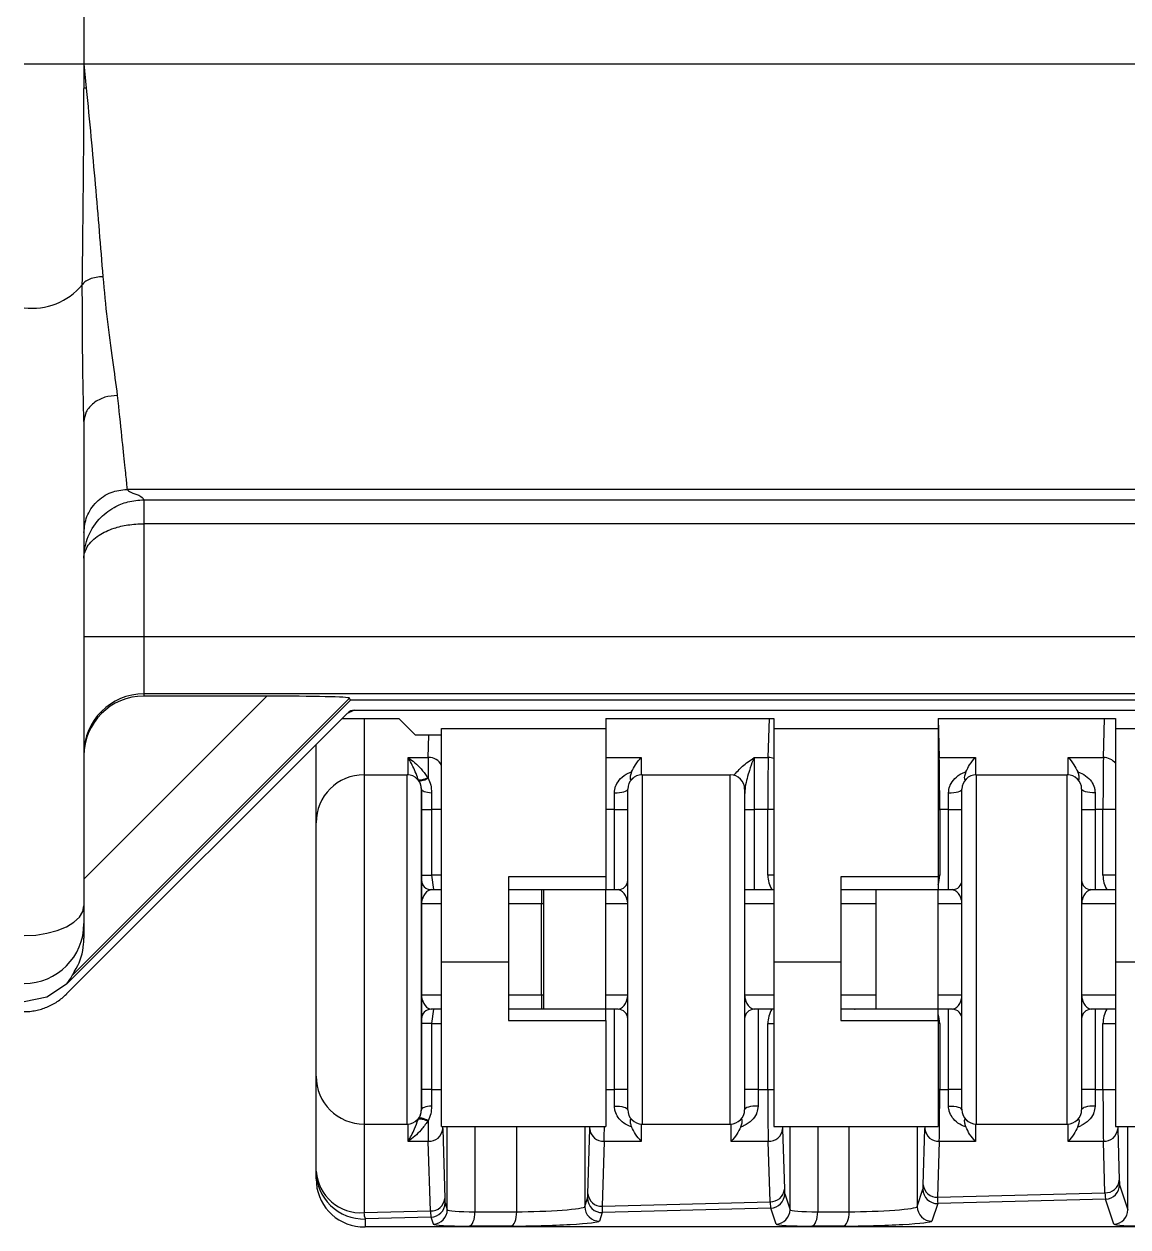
# Model space of a CAD drawing. Header units: millimetres. Extents: x 12 to 854, y 4 to 555.
# Drawn here: x 154.8 to 174.33, y 369.16 to 390.45 of the extents above; entities that cross this region are included whole.
import ezdxf

# ---------------------------------------------------------------- set-up
doc = ezdxf.new("R2010")
doc.units = ezdxf.units.MM

msp = doc.modelspace()

# ---------------------------------------------------------------- linework, layer by layer
at = {"color": 7, "linetype": 'Continuous', "lineweight": 25}
for p, q in [((155.863, 485.752), (155.863, 389.743)), ((154.804, 389.743), (155.863, 389.743)), ((155.863, 389.743), (155.863, 389.31)), ((155.863, 389.743), (155.905, 389.312)), ((155.863, 389.743), (246.287, 389.743)), ((155.863, 383.415), (155.863, 374.846)), ((245.525, 382.212), (156.625, 382.212)), ((156.921, 382.029), (177.326, 382.029)), ((156.921, 382.029), (156.921, 381.606)), ((156.921, 381.606), (156.921, 379.61)), ((177.326, 381.606), (156.921, 381.606)), ((155.863, 379.61), (156.921, 379.61)), ((156.921, 379.61), (156.921, 378.595)), ((156.921, 379.61), (177.96, 379.61)), ((160.576, 378.481), (155.552, 373.457)), ((160.561, 378.52), (155.653, 373.612)), ((155.863, 375.317), (159.1, 378.555)), ((245.228, 378.595), (156.921, 378.595)), ((156.921, 378.595), (156.921, 378.555)), ((159.1, 378.555), (156.921, 378.555)), ((160.576, 378.481), (160.561, 378.52)), ((241.573, 378.481), (160.576, 378.481)), ((160.554, 378.266), (160.538, 378.266)), ((160.647, 378.305), (160.554, 378.266)), ((160.647, 378.305), (182.025, 378.305)), ((160.526, 378.255), (155.556, 373.284)), ((160.429, 378.157), (161.429, 378.157)), ((161.429, 378.157), (161.725, 377.862)), ((165.091, 378.157), (168.063, 378.157)), ((165.091, 378.157), (165.091, 377.981)), ((168.063, 378.157), (168.063, 377.981)), ((170.967, 378.157), (174.108, 378.157)), ((170.967, 378.157), (170.967, 377.981)), ((174.108, 378.157), (174.108, 377.981)), ((162.187, 377.862), (161.725, 377.862)), ((162.187, 377.981), (165.091, 377.981)), ((162.187, 373.853), (162.187, 377.981)), ((165.091, 377.981), (165.091, 375.356)), ((168.063, 377.981), (170.967, 377.981)), ((168.063, 377.981), (168.063, 373.853)), ((170.967, 377.981), (170.967, 375.356)), ((174.108, 377.981), (177.012, 377.981)), ((174.108, 377.981), (174.108, 373.853)), ((159.969, 376.315), (159.969, 377.698)), ((161.594, 377.162), (161.594, 377.468)), ((161.594, 377.468), (161.953, 377.468)), ((165.718, 377.468), (165.718, 377.162)), ((167.716, 377.468), (167.716, 376.551)), ((167.716, 377.468), (167.964, 377.468)), ((170.99, 377.468), (171.627, 377.468)), ((171.627, 377.468), (171.627, 377.162)), ((173.27, 377.162), (173.27, 377.468)), ((173.27, 377.468), (173.891, 377.468)), ((160.816, 377.162), (160.816, 370.981)), ((160.816, 377.162), (161.578, 377.162)), ((161.769, 377.075), (161.734, 377.108)), ((161.942, 377.111), (161.948, 377.106)), ((165.735, 377.162), (165.735, 370.981)), ((165.735, 377.162), (167.293, 377.162)), ((167.293, 370.981), (167.293, 377.162)), ((171.644, 377.162), (171.644, 370.981)), ((171.644, 377.162), (173.253, 377.162)), ((173.253, 370.981), (173.253, 377.162)), ((165.244, 376.551), (165.244, 376.843)), ((165.481, 371.235), (165.481, 376.908)), ((167.547, 376.908), (167.547, 371.235)), ((171.153, 376.551), (171.153, 376.843)), ((171.39, 371.235), (171.39, 376.908)), ((173.507, 376.908), (173.507, 371.235)), ((173.744, 376.843), (173.744, 376.551)), ((161.832, 376.551), (162.009, 376.551)), ((161.832, 375.384), (161.832, 376.551)), ((162.009, 376.551), (162.009, 375.384)), ((165.244, 375.13), (165.244, 376.551)), ((165.244, 376.551), (165.481, 376.551)), ((167.547, 376.551), (167.716, 376.551)), ((167.716, 376.551), (167.716, 375.13)), ((167.957, 376.551), (167.716, 376.551)), ((167.957, 375.384), (167.957, 376.551)), ((171.153, 376.551), (170.997, 376.551)), ((170.997, 376.551), (170.997, 375.384)), ((171.153, 375.13), (171.153, 376.551)), ((171.153, 376.551), (171.39, 376.551)), ((173.507, 376.551), (173.744, 376.551)), ((173.744, 376.551), (173.744, 375.13)), ((173.884, 376.551), (173.744, 376.551)), ((173.884, 375.384), (173.884, 376.551)), ((159.969, 371.828), (159.969, 376.315)), ((161.832, 375.384), (162.009, 375.384)), ((161.832, 375.299), (161.832, 375.384)), ((162.009, 375.384), (162.047, 375.13)), ((165.091, 375.356), (163.372, 375.356)), ((163.372, 375.356), (163.372, 373.853)), ((165.091, 375.356), (165.091, 375.13)), ((169.248, 375.356), (169.248, 373.853)), ((170.967, 375.356), (169.248, 375.356)), ((170.967, 375.356), (170.967, 375.13)), ((162.001, 375.13), (162.187, 375.13)), ((163.372, 375.13), (163.991, 375.13)), ((163.957, 375.13), (163.957, 374.876)), ((163.991, 375.13), (165.091, 375.13)), ((163.991, 375.13), (163.991, 373.013)), ((165.091, 375.13), (165.311, 375.13)), ((165.091, 373.013), (165.091, 375.13)), ((167.547, 375.13), (168.063, 375.13)), ((169.248, 375.13), (170.967, 375.13)), ((169.248, 375.13), (169.866, 375.13)), ((169.866, 375.13), (170.967, 375.13)), ((169.866, 375.13), (169.866, 373.013)), ((170.967, 375.13), (171.221, 375.13)), ((170.967, 373.013), (170.967, 375.13)), ((170.967, 375.13), (170.967, 375.13)), ((173.676, 375.13), (174.108, 375.13)), ((161.832, 373.267), (161.832, 374.876)), ((163.957, 373.267), (163.957, 374.876)), ((155.863, 374.846), (155.863, 374.529)), ((155.863, 374.529), (155.863, 374.27)), ((162.187, 373.853), (163.372, 373.853)), ((162.187, 370.939), (162.187, 373.853)), ((163.372, 373.853), (163.372, 372.813)), ((168.063, 373.853), (169.248, 373.853)), ((168.063, 373.853), (168.063, 370.939)), ((169.248, 373.853), (169.248, 372.813)), ((174.108, 373.853), (175.294, 373.853)), ((174.108, 373.853), (174.108, 370.939)), ((155.552, 373.457), (155.209, 373.228)), ((155.209, 373.228), (154.804, 373.147)), ((155.556, 373.284), (155.552, 373.281)), ((163.957, 373.267), (163.957, 373.013)), ((162.187, 373.013), (162.001, 373.013)), ((162.047, 373.013), (162.009, 372.759)), ((163.957, 373.013), (163.372, 373.013)), ((163.991, 373.012), (163.372, 373.012)), ((165.091, 373.013), (163.991, 373.013)), ((163.991, 373.013), (163.991, 373.012)), ((165.311, 373.013), (165.091, 373.013)), ((165.091, 372.813), (165.091, 373.013)), ((165.244, 371.592), (165.244, 373.013)), ((168.063, 373.013), (167.716, 373.013)), ((167.784, 373.013), (167.784, 371.592)), ((169.866, 373.013), (169.248, 373.013)), ((169.866, 373.012), (169.248, 373.012)), ((170.967, 373.013), (169.866, 373.013)), ((169.866, 373.013), (169.866, 373.012)), ((171.221, 373.013), (170.967, 373.013)), ((170.967, 372.813), (170.967, 373.013)), ((171.153, 371.592), (171.153, 373.013)), ((174.108, 373.013), (173.676, 373.013)), ((173.744, 373.013), (173.744, 371.592)), ((161.832, 372.759), (161.832, 372.844)), ((162.009, 372.759), (161.832, 372.759)), ((161.832, 371.592), (161.832, 372.759)), ((162.009, 372.759), (162.009, 371.592)), ((163.372, 372.813), (165.091, 372.813)), ((165.091, 372.813), (165.091, 370.939)), ((167.957, 371.592), (167.957, 372.759)), ((169.248, 372.813), (170.967, 372.813)), ((170.967, 372.813), (170.967, 370.939)), ((170.997, 372.759), (170.997, 371.592)), ((173.884, 371.592), (173.884, 372.759)), ((159.969, 370.147), (159.969, 371.828)), ((162.009, 371.592), (161.832, 371.592)), ((165.481, 371.592), (165.244, 371.592)), ((165.244, 371.301), (165.244, 371.592)), ((167.784, 371.592), (167.547, 371.592)), ((167.784, 371.592), (167.784, 371.301)), ((167.784, 371.592), (167.957, 371.592)), ((170.997, 371.592), (171.153, 371.592)), ((171.39, 371.592), (171.153, 371.592)), ((171.153, 371.301), (171.153, 371.592)), ((173.744, 371.592), (173.507, 371.592)), ((173.744, 371.592), (173.744, 371.301)), ((173.744, 371.592), (173.884, 371.592)), ((161.734, 371.036), (161.769, 371.069)), ((161.948, 371.037), (161.942, 371.032)), ((160.816, 370.981), (161.578, 370.981)), ((160.816, 370.981), (160.816, 369.414)), ((161.594, 370.676), (161.594, 370.982)), ((162.187, 370.939), (165.091, 370.939)), ((162.207, 370.896), (162.244, 369.665)), ((164.774, 369.747), (164.809, 370.896)), ((165.718, 370.982), (165.718, 370.676)), ((165.735, 370.981), (167.293, 370.981)), ((167.309, 370.676), (167.309, 370.982)), ((168.063, 370.939), (170.967, 370.939)), ((168.218, 370.896), (168.251, 369.827)), ((170.706, 369.906), (170.736, 370.896)), ((171.627, 370.982), (171.627, 370.676)), ((171.644, 370.981), (173.253, 370.981)), ((173.27, 370.676), (173.27, 370.982)), ((174.108, 370.939), (177.012, 370.939)), ((174.145, 370.896), (174.172, 369.986)), ((161.953, 370.676), (161.594, 370.676)), ((161.99, 369.445), (161.953, 370.676)), ((165.063, 370.676), (165.028, 369.527)), ((165.718, 370.676), (165.063, 370.676)), ((167.964, 370.676), (167.309, 370.676)), ((167.997, 369.607), (167.964, 370.676)), ((170.99, 370.676), (170.96, 369.686)), ((171.627, 370.676), (170.99, 370.676)), ((173.891, 370.676), (173.27, 370.676)), ((173.919, 369.766), (173.891, 370.676)), ((159.969, 370.012), (159.969, 370.147)), ((168.255, 369.748), (168.35, 369.466)), ((170.599, 369.52), (170.701, 369.827)), ((170.96, 369.686), (173.919, 369.766)), ((174.177, 369.907), (174.325, 369.466)), ((162.249, 369.586), (162.289, 369.466)), ((164.721, 369.52), (164.77, 369.668)), ((165.028, 369.527), (167.997, 369.607)), ((170.961, 369.574), (170.86, 369.266)), ((173.929, 369.654), (170.961, 369.574)), ((174.077, 369.212), (173.929, 369.654)), ((160.816, 369.414), (161.99, 369.445)), ((162.001, 369.333), (160.836, 369.302)), ((162.042, 369.212), (162.001, 369.333)), ((162.778, 369.43), (163.516, 369.43)), ((165.03, 369.414), (164.981, 369.266)), ((168.008, 369.494), (165.03, 369.414)), ((168.102, 369.212), (168.008, 369.494)), ((168.839, 369.43), (169.395, 369.43)), ((160.836, 369.302), (160.836, 369.161)), ((178.113, 369.161), (160.836, 369.161)), ((163.415, 369.177), (162.677, 369.177)), ((169.294, 369.177), (168.738, 369.177))]:
    msp.add_line(p, q, dxfattribs=at)
at = {"color": 8, "linetype": 'Continuous', "lineweight": 25}
for p, q in [((160.816, 378.157), (160.816, 377.162)), ((167.964, 377.468), (167.985, 378.157)), ((170.969, 378.157), (170.99, 377.468)), ((173.891, 377.468), (173.912, 378.157)), ((161.953, 377.468), (161.965, 377.862)), ((165.091, 377.468), (165.718, 377.468)), ((170.967, 377.467), (170.99, 377.468)), ((162.187, 376.551), (162.009, 376.551)), ((165.244, 376.551), (165.091, 376.551)), ((168.063, 376.551), (167.957, 376.551)), ((170.967, 376.551), (170.997, 376.551)), ((174.108, 376.551), (173.884, 376.551)), ((162.187, 375.384), (162.009, 375.384)), ((168.063, 375.384), (167.957, 375.384)), ((170.967, 375.384), (170.997, 375.384)), ((174.108, 375.384), (173.884, 375.384)), ((162.187, 374.876), (161.832, 374.876)), ((163.957, 374.876), (163.372, 374.876)), ((163.991, 374.876), (163.957, 374.876)), ((165.481, 374.876), (165.091, 374.876)), ((168.063, 374.876), (167.547, 374.876)), ((169.866, 374.876), (169.248, 374.876)), ((171.39, 374.876), (170.967, 374.876)), ((174.108, 374.876), (173.507, 374.876)), ((161.832, 373.267), (162.187, 373.267)), ((163.372, 373.267), (163.957, 373.267)), ((163.957, 373.267), (163.991, 373.267)), ((165.091, 373.267), (165.481, 373.267)), ((167.547, 373.267), (168.063, 373.267)), ((169.248, 373.267), (169.866, 373.267)), ((170.967, 373.267), (171.39, 373.267)), ((173.507, 373.267), (174.108, 373.267)), ((169.492, 373.012), (169.502, 373.013)), ((162.009, 372.759), (162.187, 372.759)), ((167.957, 372.759), (168.063, 372.759)), ((170.997, 372.759), (170.967, 372.759)), ((173.884, 372.759), (174.108, 372.759)), ((162.009, 371.592), (162.187, 371.592)), ((165.091, 371.592), (165.244, 371.592)), ((167.957, 371.592), (168.063, 371.592)), ((170.997, 371.592), (170.967, 371.592)), ((173.884, 371.592), (174.108, 371.592)), ((162.289, 369.466), (162.289, 370.939)), ((162.778, 370.939), (162.778, 369.43)), ((163.516, 369.43), (163.516, 370.939)), ((164.721, 370.939), (164.721, 369.52)), ((168.35, 369.466), (168.35, 370.939)), ((168.839, 370.939), (168.839, 369.43)), ((169.395, 369.43), (169.395, 370.939)), ((170.599, 370.939), (170.599, 369.52)), ((174.325, 369.466), (174.325, 370.939))]:
    msp.add_line(p, q, dxfattribs=at)
at = {"color": 7, "linetype": 'Continuous', "lineweight": 25, "flags": 128}
for points in [[(161.578, 370.981), (161.578, 371.041), (161.578, 371.217), (161.578, 371.502), (161.578, 371.887), (161.578, 372.355), (161.578, 372.889), (161.578, 373.469), (161.578, 374.072), (161.578, 374.675), (161.578, 375.254), (161.578, 375.789), (161.578, 376.257), (161.578, 376.641), (161.578, 376.927), (161.578, 377.103), (161.578, 377.162)], [(161.769, 377.075), (161.781, 377.065), (161.797, 377.059), (161.817, 377.057), (161.839, 377.06), (161.864, 377.066), (161.891, 377.076), (161.919, 377.089), (161.948, 377.106)], [(161.832, 376.908), (161.832, 376.846), (161.832, 376.663), (161.832, 376.366), (161.832, 375.97), (161.832, 375.49), (161.832, 374.948), (161.832, 374.368), (161.832, 373.775), (161.832, 373.195), (161.832, 372.654), (161.832, 372.174), (161.832, 371.777), (161.832, 371.481), (161.832, 371.297), (161.832, 371.235)], [(161.832, 376.908), (161.835, 376.897), (161.844, 376.887), (161.86, 376.877), (161.881, 376.868), (161.908, 376.86), (161.938, 376.853), (161.973, 376.848), (162.01, 376.844)], [(165.244, 376.843), (165.29, 376.844), (165.334, 376.848), (165.375, 376.854), (165.411, 376.862), (165.441, 376.872), (165.463, 376.883), (165.476, 376.895), (165.481, 376.908)], [(171.153, 376.843), (171.2, 376.844), (171.244, 376.848), (171.285, 376.854), (171.321, 376.862), (171.35, 376.872), (171.372, 376.883), (171.386, 376.895), (171.39, 376.908)], [(173.744, 376.843), (173.698, 376.844), (173.653, 376.848), (173.612, 376.854), (173.577, 376.862), (173.547, 376.872), (173.525, 376.883), (173.512, 376.895), (173.507, 376.908)], [(161.832, 374.072), (161.832, 374.434), (161.832, 374.752), (161.832, 374.988), (161.832, 375.114), (161.832, 375.13)], [(154.804, 374.317), (155.011, 374.327), (155.209, 374.357), (155.392, 374.406), (155.553, 374.472), (155.684, 374.552), (155.782, 374.643), (155.842, 374.743), (155.863, 374.846)], [(161.832, 373.013), (161.832, 373.029), (161.832, 373.155), (161.832, 373.391), (161.832, 373.71), (161.832, 374.072)], [(162.01, 371.299), (161.973, 371.296), (161.938, 371.291), (161.908, 371.284), (161.881, 371.276), (161.86, 371.267), (161.844, 371.257), (161.835, 371.246), (161.832, 371.235)], [(165.244, 371.301), (165.29, 371.3), (165.334, 371.296), (165.375, 371.29), (165.411, 371.282), (165.441, 371.272), (165.463, 371.26), (165.476, 371.248), (165.481, 371.235)], [(167.784, 371.301), (167.737, 371.3), (167.693, 371.296), (167.652, 371.29), (167.616, 371.282), (167.586, 371.272), (167.565, 371.26), (167.551, 371.248), (167.547, 371.235)], [(171.153, 371.301), (171.2, 371.3), (171.244, 371.296), (171.285, 371.29), (171.321, 371.282), (171.35, 371.272), (171.372, 371.26), (171.386, 371.248), (171.39, 371.235)], [(173.744, 371.301), (173.698, 371.3), (173.653, 371.296), (173.612, 371.29), (173.577, 371.282), (173.547, 371.272), (173.525, 371.26), (173.512, 371.248), (173.507, 371.235)], [(161.948, 371.037), (161.919, 371.054), (161.891, 371.068), (161.864, 371.078), (161.839, 371.084), (161.817, 371.086), (161.797, 371.084), (161.781, 371.078), (161.769, 371.069)], [(162.677, 369.177), (162.697, 369.184), (162.716, 369.2), (162.733, 369.224), (162.749, 369.256), (162.761, 369.294), (162.77, 369.336), (162.776, 369.382), (162.778, 369.43)], [(163.415, 369.177), (163.435, 369.184), (163.454, 369.2), (163.472, 369.224), (163.487, 369.256), (163.499, 369.294), (163.509, 369.336), (163.514, 369.382), (163.516, 369.43)], [(168.738, 369.177), (168.758, 369.184), (168.777, 369.2), (168.794, 369.224), (168.809, 369.256), (168.822, 369.294), (168.831, 369.336), (168.837, 369.382), (168.839, 369.43)], [(169.294, 369.177), (169.314, 369.184), (169.333, 369.2), (169.351, 369.224), (169.366, 369.256), (169.378, 369.294), (169.387, 369.336), (169.393, 369.382), (169.395, 369.43)]]:
    msp.add_lwpolyline(points, dxfattribs=at)
at = {"color": 7, "linetype": 'Continuous', "lineweight": 25}
for centre, radius, start, end in [((154.942, 386.582), 1.165, 263.194, 319.8971), ((156.921, 377.537), 1.058, 89.9825, 179.9825), ((160.816, 376.315), 0.847, 90, 180), ((161.578, 376.908), 0.254, 0, 90), ((165.735, 376.908), 0.254, 90, 180), ((167.293, 376.908), 0.254, 0, 90), ((171.644, 376.908), 0.254, 90, 180), ((173.253, 376.908), 0.254, 0, 90), ((162.001, 375.299), 0.169, 180, 270), ((165.311, 375.299), 0.169, 270, 0), ((171.221, 375.299), 0.169, 270, 0), ((173.676, 375.299), 0.169, 180, 270), ((154.805, 374.529), 1.058, 269.9825, 359.9825), ((162.001, 372.844), 0.169, 90, 180), ((165.311, 372.844), 0.169, 0, 90), ((167.716, 372.844), 0.169, 90, 180), ((171.221, 372.844), 0.169, 0, 90), ((173.676, 372.844), 0.169, 90, 180), ((160.816, 371.828), 0.847, 180, 270), ((161.578, 371.235), 0.254, 270, 0), ((165.735, 371.235), 0.254, 180, 270), ((167.293, 371.235), 0.254, 270, 0), ((171.644, 371.235), 0.254, 180, 270), ((173.253, 371.235), 0.254, 270, 0), ((161.967, 370.917), 0.241, 266.7758, 355.0196), ((165.049, 370.917), 0.241, 184.9804, 273.2242), ((167.978, 370.917), 0.241, 266.7758, 355.0196), ((170.976, 370.917), 0.241, 184.9804, 273.2242), ((173.905, 370.917), 0.241, 266.7758, 355.0196), ((160.763, 370.208), 0.796, 184.4019, 273.8113), ((160.815, 370.147), 0.846, 180.0406, 271.4364), ((173.932, 370.007), 0.241, 266.7758, 355.0196), ((165.015, 369.768), 0.241, 184.9804, 273.2242), ((168.01, 369.848), 0.241, 266.7758, 355.0196), ((168.001, 369.748), 0.254, 271.423, 359.9057), ((170.955, 369.828), 0.254, 180.0983, 271.3702), ((170.946, 369.927), 0.241, 184.9804, 273.2242), ((173.923, 369.908), 0.254, 271.423, 359.9057), ((162.004, 369.686), 0.241, 266.7758, 355.0196), ((161.995, 369.587), 0.254, 271.423, 359.9057), ((165.024, 369.668), 0.254, 180.0983, 271.3702), ((161.191, 369.425), 0.376, 181.7355, 199.1667), ((162.035, 369.466), 0.254, 271.423, 359.9057), ((164.975, 369.52), 0.254, 180.0983, 271.3702), ((168.096, 369.466), 0.254, 271.423, 359.9057), ((170.853, 369.52), 0.254, 180.0983, 271.3702), ((174.071, 369.466), 0.254, 271.423, 359.9057)]:
    msp.add_arc(centre, radius, start, end, dxfattribs=at)
at = {"color": 8, "linetype": 'Continuous', "lineweight": 25}
for centre, radius, start, end in [((161.959, 377.209), 0.259, 28.214, 91.3051), ((167.963, 377.18), 0.288, 69.6198, 89.6782), ((173.896, 377.204), 0.264, 36.3055, 90.9899)]:
    msp.add_arc(centre, radius, start, end, dxfattribs=at)
at = {"color": 7, "linetype": 'Continuous', "lineweight": 25}
for centre, major_axis, ratio, start_param, end_param in [((156.921, 377.496), (0, 1.059), 0.999391, 0, 1.570796), ((159.063, 378.518), (1.497, 0.001), 0.024678, 0.010204, 1.546094), ((160.647, 378.136), (-0.157, -0.065), 0.995862, 4.318222, 5.106556), ((158.82, 378.268), (1.737, 0.001), 0.024678, 6.119897, 6.223576), ((161.96, 376.551), (0, 1.058), 0.013266, 0.523599, 1.018819), ((167.971, 376.551), (0, 1.058), 0.013266, 0.523599, 1.570796), ((170.983, 376.551), (0, 1.058), 0.013266, 4.712389, 5.759587), ((173.898, 376.551), (0, 1.058), 0.013266, 0.523599, 1.570796), ((168.465, 375.384), (0.508, 0), 0.999848, 3.141593, 3.665191), ((174.392, 375.384), (0.508, 0), 0.999848, 3.141593, 3.665191), ((154.804, 377.821), (-0.634, 4.426), 0.191437, 3.284065, 3.42967), ((168.465, 372.759), (-0.508, 0), 0.999848, 5.759587, 6.283185), ((174.392, 372.759), (-0.508, 0), 0.999848, 5.759587, 6.283185), ((167.971, 371.592), (0, 1.058), 0.013266, 1.570796, 2.617994), ((170.983, 371.592), (0, 1.058), 0.013266, 3.665191, 4.712389), ((173.898, 371.592), (0, 1.058), 0.013266, 1.570796, 2.617994), ((161.96, 371.592), (0, 1.058), 0.013266, 2.122773, 2.617994), ((160.816, 370.012), (0, 0.851), 0.995412, 1.570796, 3.06053), ((174.178, 370.499), (0, 0.593), 0.017453, 2.617838, 3.089645), ((164.769, 370.26), (0, 0.593), 0.017482, 3.19448, 3.666287), ((168.256, 370.34), (0, 0.593), 0.017453, 2.617838, 3.089645), ((170.7, 370.419), (0, 0.593), 0.017482, 3.19448, 3.666287), ((173.924, 370.499), (-0.007, 0.847), 0.026168, 2.617861, 3.089668), ((162.249, 370.179), (0, 0.593), 0.017453, 2.617838, 3.089645), ((168.002, 370.34), (-0.007, 0.847), 0.026168, 2.617861, 3.089668), ((170.954, 370.419), (-0.007, 0.847), 0.001704, 2.617401, 3.089208), ((161.995, 370.179), (-0.007, 0.847), 0.026168, 2.617861, 3.089668), ((163.136, 369.494), (0.847, 0.027), 0.068081, 3.156872, 4.273883), ((163.874, 369.494), (0.847, 0.027), 0.068081, 4.273883, 6.263558), ((165.023, 370.26), (-0.007, 0.847), 0.001704, 2.617401, 3.089208), ((169.196, 369.494), (0.847, 0.027), 0.068081, 3.156872, 4.273883), ((169.753, 369.494), (0.847, 0.027), 0.068081, 4.273883, 6.263558), ((160.816, 369.815), (0.846, -0.04), 0.771805, 4.667356, 4.772825), ((163.142, 369.24), (1.101, 0.027), 0.052392, 3.157762, 4.274772), ((163.88, 369.24), (1.101, 0.027), 0.052392, 4.274772, 6.264448), ((169.203, 369.24), (1.101, 0.027), 0.052392, 3.157762, 4.274772), ((169.759, 369.24), (1.101, 0.027), 0.052392, 4.274772, 6.264448), ((175.178, 369.24), (1.101, 0.027), 0.052392, 3.157762, 4.274772)]:
    msp.add_ellipse(centre, major_axis=major_axis, ratio=ratio, start_param=start_param, end_param=end_param, dxfattribs=at)
at = {"color": 8, "linetype": 'Continuous', "lineweight": 25}
for centre, major_axis, ratio, start_param, end_param in [((170.488, 375.384), (0.508, 0), 0.999848, 5.94091, 6.283185), ((170.488, 372.759), (-0.508, 0), 0.999848, 3.141593, 3.483868), ((162.214, 371.592), (0, 0.804), 0.017455, 2.518886, 2.617994), ((164.802, 371.592), (0, 0.804), 0.017455, 3.665191, 3.764299), ((165.056, 371.592), (0, 1.058), 0.013266, 3.665191, 4.047019), ((168.225, 371.592), (0, 0.804), 0.017455, 2.518886, 2.617994), ((170.729, 371.592), (0, 0.804), 0.017455, 3.665191, 3.764299), ((174.152, 371.592), (0, 0.804), 0.017455, 2.518886, 2.617994)]:
    msp.add_ellipse(centre, major_axis=major_axis, ratio=ratio, start_param=start_param, end_param=end_param, dxfattribs=at)
at = {"color": 7, "linetype": 'Continuous', "lineweight": 25}
for points, knots in [([(155.834, 385.831), (155.837, 386.129), (155.845, 386.709), (155.854, 387.609), (155.861, 388.474), (155.862, 389.038), (155.863, 389.31)], [0, 0, 0, 0, 0.2735659, 0.5314015, 0.7735255, 1, 1, 1, 1]), ([(155.905, 389.312), (155.9, 389.312), (155.891, 389.312), (155.882, 389.312), (155.875, 389.312), (155.869, 389.311), (155.864, 389.311), (155.863, 389.31), (155.863, 389.31)], [0, 0, 0, 0, 0.239456, 0.368357, 0.499994, 0.631632, 0.760536, 1, 1, 1, 1]), ([(155.905, 389.312), (155.96, 388.735), (156.07, 387.565), (156.155, 386.51), (156.198, 385.975)], [0, 0, 0, 0, 0.49354, 1, 1, 1, 1]), ([(156.198, 385.975), (156.157, 385.973), (156.074, 385.969), (155.962, 385.937), (155.874, 385.89), (155.847, 385.85), (155.834, 385.831)], [0, 0, 0, 0, 0.2428873, 0.5, 0.7571127, 1, 1, 1, 1]), ([(156.198, 385.975), (156.221, 385.722), (156.268, 385.197), (156.372, 384.49), (156.426, 384.077), (156.452, 383.874)], [0, 0, 0, 0, 0.321745, 0.666719, 1, 1, 1, 1]), ([(155.863, 383.415), (155.854, 383.792), (155.837, 384.546), (155.835, 385.403), (155.834, 385.831)], [0, 0, 0, 0, 0.500206, 1, 1, 1, 1]), ([(156.452, 383.874), (156.378, 383.868), (156.264, 383.859), (156.127, 383.802), (156.032, 383.742), (155.956, 383.669), (155.883, 383.562), (155.87, 383.473), (155.863, 383.415)], [0, 0, 0, 0, 0.239459, 0.368363, 0.500003, 0.631642, 0.760545, 1, 1, 1, 1]), ([(156.452, 383.874), (156.479, 383.621), (156.531, 383.124), (156.584, 382.624), (156.618, 382.302), (156.622, 382.241), (156.625, 382.212)], [0, 0, 0, 0, 0.2667577, 0.5223031, 0.7666947, 1, 1, 1, 1]), ([(155.863, 381.45), (155.873, 381.546), (155.888, 381.693), (155.983, 381.871), (156.082, 381.993), (156.204, 382.091), (156.381, 382.186), (156.529, 382.202), (156.625, 382.212)], [0, 0, 0, 0, 0.239457, 0.368361, 0.5, 0.631639, 0.760543, 1, 1, 1, 1]), ([(156.625, 382.212), (156.641, 382.195), (156.674, 382.161), (156.884, 382.1), (156.907, 382.056), (156.921, 382.029)], [0, 0, 0, 0, 0.279803, 0.560483, 1, 1, 1, 1]), ([(155.863, 380.993), (155.863, 380.994), (155.863, 380.996), (155.863, 381), (155.863, 381.007), (155.863, 381.023), (155.864, 381.043), (155.866, 381.085), (155.87, 381.118), (155.884, 381.209), (155.932, 381.402), (156.092, 381.674), (156.362, 381.889), (156.64, 382.007), (156.826, 382.022), (156.921, 382.029)], [0, 0, 0, 0, 0.002165, 0.004155, 0.007763, 0.016727, 0.03607, 0.046045, 0.099998, 0.101653, 0.228815, 0.488253, 0.689296, 0.84159, 1, 1, 1, 1]), ([(155.863, 380.993), (155.863, 380.993), (155.863, 380.995), (155.863, 380.997), (155.863, 381.001), (155.863, 381.011), (155.864, 381.022), (155.866, 381.047), (155.87, 381.067), (155.884, 381.121), (155.932, 381.235), (156.092, 381.396), (156.362, 381.523), (156.64, 381.593), (156.826, 381.602), (156.921, 381.606)], [0, 0, 0, 0, 0.002117, 0.0041545, 0.0077626, 0.0167258, 0.0360697, 0.0460254, 0.099998, 0.1013993, 0.2288147, 0.4882528, 0.6892953, 0.8415903, 1, 1, 1, 1]), ([(161.774, 377.079), (161.77, 377.092), (161.75, 377.152), (161.693, 377.292), (161.634, 377.402), (161.595, 377.467), (161.594, 377.468)], [0, 0, 0, 0, 0.085512, 0.388962, 0.993717, 1, 1, 1, 1]), ([(161.594, 377.468), (161.595, 377.467), (161.674, 377.414), (161.792, 377.313), (161.902, 377.175), (161.938, 377.119), (161.942, 377.111)], [0, 0, 0, 0, 0.006033, 0.634461, 0.951687, 1, 1, 1, 1]), ([(165.548, 377.214), (165.57, 377.257), (165.621, 377.356), (165.683, 377.431), (165.717, 377.467), (165.718, 377.468)], [0, 0, 0, 0, 0.43547, 0.991205, 1, 1, 1, 1]), ([(167.359, 377.153), (167.405, 377.208), (167.5, 377.319), (167.644, 377.417), (167.715, 377.467), (167.716, 377.468)], [0, 0, 0, 0, 0.490732, 0.995435, 1, 1, 1, 1]), ([(167.716, 377.468), (167.716, 377.467), (167.715, 377.466), (167.713, 377.461), (167.705, 377.444), (167.677, 377.377), (167.622, 377.221), (167.56, 377.007), (167.55, 376.853), (167.547, 376.806)], [0, 0, 0, 0, 0.003938, 0.006902, 0.02849, 0.111527, 0.405191, 0.816037, 1, 1, 1, 1]), ([(171.457, 377.214), (171.48, 377.257), (171.53, 377.356), (171.593, 377.431), (171.627, 377.467), (171.627, 377.468)], [0, 0, 0, 0, 0.43547, 0.991205, 1, 1, 1, 1]), ([(173.27, 377.468), (173.271, 377.467), (173.305, 377.431), (173.367, 377.356), (173.418, 377.257), (173.44, 377.214)], [0, 0, 0, 0, 0.008795, 0.56453, 1, 1, 1, 1]), ([(165.244, 376.843), (165.248, 376.883), (165.252, 376.93), (165.288, 377.016), (165.352, 377.106), (165.455, 377.179), (165.528, 377.206), (165.548, 377.214)], [0, 0, 0, 0, 0.229379, 0.271484, 0.55263, 0.879318, 1, 1, 1, 1]), ([(165.548, 377.214), (165.539, 377.187), (165.522, 377.14), (165.521, 377.097), (165.526, 377.08), (165.533, 377.077), (165.541, 377.08), (165.552, 377.088), (165.565, 377.098), (165.574, 377.105), (165.578, 377.108)], [0, 0, 0, 0, 0.3454013, 0.6094369, 0.7414715, 0.7928571, 0.8447926, 0.8899534, 0.9521435, 1, 1, 1, 1]), ([(171.153, 376.843), (171.157, 376.883), (171.162, 376.93), (171.198, 377.016), (171.261, 377.106), (171.364, 377.179), (171.438, 377.206), (171.457, 377.214)], [0, 0, 0, 0, 0.229379, 0.271484, 0.55263, 0.879318, 1, 1, 1, 1]), ([(171.457, 377.214), (171.448, 377.187), (171.432, 377.14), (171.431, 377.097), (171.436, 377.08), (171.443, 377.077), (171.451, 377.08), (171.462, 377.088), (171.475, 377.098), (171.484, 377.105), (171.488, 377.108)], [0, 0, 0, 0, 0.3454013, 0.6094369, 0.7414715, 0.7928571, 0.8447926, 0.8899534, 0.9521435, 1, 1, 1, 1]), ([(173.41, 377.108), (173.415, 377.104), (173.425, 377.095), (173.439, 377.085), (173.449, 377.079), (173.456, 377.077), (173.463, 377.082), (173.467, 377.105), (173.464, 377.15), (173.447, 377.194), (173.44, 377.214)], [0, 0, 0, 0, 0.062755, 0.126139, 0.168408, 0.210606, 0.279778, 0.423906, 0.746877, 1, 1, 1, 1]), ([(173.44, 377.214), (173.441, 377.214), (173.49, 377.197), (173.581, 377.151), (173.68, 377.054), (173.725, 376.963), (173.742, 376.893), (173.743, 376.862), (173.744, 376.843)], [0, 0, 0, 0, 0.003404, 0.298963, 0.581958, 0.820777, 0.888421, 1, 1, 1, 1]), ([(161.734, 377.108), (161.74, 377.104), (161.75, 377.095), (161.764, 377.085), (161.771, 377.08), (161.774, 377.079), (161.774, 377.079)], [0, 0, 0, 0, 0.358493, 0.720976, 0.954569, 1, 1, 1, 1]), ([(161.832, 376.908), (161.828, 376.938), (161.822, 377.001), (161.789, 377.052), (161.77, 377.074), (161.769, 377.075)], [0, 0, 0, 0, 0.464768, 0.989311, 1, 1, 1, 1]), ([(161.774, 377.079), (161.79, 377.076), (161.82, 377.07), (161.88, 377.084), (161.922, 377.101), (161.941, 377.111), (161.942, 377.111)], [0, 0, 0, 0, 0.352319, 0.704517, 0.984469, 1, 1, 1, 1]), ([(161.948, 377.106), (161.948, 377.105), (161.969, 377.067), (162.002, 376.982), (162.007, 376.89), (162.01, 376.844)], [0, 0, 0, 0, 0.009284, 0.506448, 1, 1, 1, 1]), ([(161.832, 376.551), (161.832, 376.629), (161.832, 376.75), (161.832, 376.866), (161.832, 376.908)], [0, 0, 0, 0, 0.643451, 1, 1, 1, 1]), ([(162.01, 376.844), (162.01, 376.81), (162.009, 376.714), (162.009, 376.615), (162.009, 376.551)], [0, 0, 0, 0, 0.3565406, 1, 1, 1, 1]), ([(161.832, 374.876), (161.832, 374.877), (161.832, 375.014), (161.832, 375.236), (161.832, 375.284), (161.832, 375.299)], [0, 0, 0, 0, 0.003435, 0.680679, 1, 1, 1, 1]), ([(162.001, 375.13), (161.974, 375.12), (161.901, 375.095), (161.843, 374.981), (161.832, 374.903), (161.832, 374.879), (161.832, 374.877), (161.832, 374.876)], [0, 0, 0, 0, 0.298096, 0.796429, 0.975046, 0.996215, 1, 1, 1, 1]), ([(165.481, 374.876), (165.481, 374.877), (165.481, 374.879), (165.48, 374.903), (165.47, 374.981), (165.411, 375.095), (165.339, 375.12), (165.311, 375.13)], [0, 0, 0, 0, 0.003785, 0.024954, 0.203571, 0.701904, 1, 1, 1, 1]), ([(171.39, 374.876), (171.39, 374.877), (171.39, 374.879), (171.39, 374.903), (171.379, 374.981), (171.321, 375.095), (171.248, 375.12), (171.221, 375.13)], [0, 0, 0, 0, 0.003785, 0.024954, 0.203571, 0.701904, 1, 1, 1, 1]), ([(173.676, 375.13), (173.649, 375.12), (173.577, 375.095), (173.518, 374.981), (173.507, 374.903), (173.507, 374.879), (173.507, 374.877), (173.507, 374.876)], [0, 0, 0, 0, 0.298096, 0.796429, 0.975046, 0.996215, 1, 1, 1, 1]), ([(155.653, 373.612), (155.656, 373.618), (155.669, 373.638), (155.782, 373.816), (155.855, 374.036), (155.861, 374.236), (155.863, 374.27)], [0, 0, 0, 0, 0.073165, 0.275116, 0.875631, 1, 1, 1, 1]), ([(155.209, 373.052), (155.225, 373.058), (155.257, 373.072), (155.303, 373.096), (155.348, 373.121), (155.407, 373.158), (155.477, 373.21), (155.527, 373.257), (155.552, 373.281)], [0, 0, 0, 0, 0.124944, 0.249728, 0.374655, 0.500025, 0.750066, 1, 1, 1, 1]), ([(161.832, 373.267), (161.832, 373.267), (161.832, 373.264), (161.832, 373.241), (161.843, 373.163), (161.901, 373.049), (161.974, 373.023), (162.001, 373.013)], [0, 0, 0, 0, 0.003785, 0.024954, 0.203571, 0.701904, 1, 1, 1, 1]), ([(161.832, 372.844), (161.832, 372.86), (161.832, 372.908), (161.832, 373.13), (161.832, 373.267), (161.832, 373.267)], [0, 0, 0, 0, 0.319321, 0.996565, 1, 1, 1, 1]), ([(165.311, 373.013), (165.339, 373.023), (165.411, 373.049), (165.47, 373.163), (165.48, 373.241), (165.481, 373.264), (165.481, 373.267), (165.481, 373.267)], [0, 0, 0, 0, 0.298096, 0.796429, 0.975046, 0.996215, 1, 1, 1, 1]), ([(167.547, 373.267), (167.547, 373.267), (167.547, 373.264), (167.547, 373.241), (167.558, 373.163), (167.616, 373.049), (167.689, 373.023), (167.716, 373.013)], [0, 0, 0, 0, 0.003785, 0.024954, 0.203571, 0.701904, 1, 1, 1, 1]), ([(171.221, 373.013), (171.248, 373.023), (171.321, 373.049), (171.379, 373.163), (171.39, 373.241), (171.39, 373.264), (171.39, 373.267), (171.39, 373.267)], [0, 0, 0, 0, 0.298096, 0.796429, 0.975046, 0.996215, 1, 1, 1, 1]), ([(173.507, 373.267), (173.507, 373.267), (173.507, 373.264), (173.507, 373.241), (173.518, 373.163), (173.577, 373.049), (173.649, 373.023), (173.676, 373.013)], [0, 0, 0, 0, 0.003785, 0.024954, 0.203571, 0.701904, 1, 1, 1, 1]), ([(154.804, 372.971), (154.822, 372.971), (154.856, 372.972), (154.908, 372.976), (154.959, 372.982), (155.028, 372.994), (155.112, 373.015), (155.177, 373.039), (155.209, 373.052)], [0, 0, 0, 0, 0.124962, 0.249763, 0.374704, 0.500085, 0.7501, 1, 1, 1, 1]), ([(161.832, 371.235), (161.832, 371.277), (161.832, 371.394), (161.832, 371.515), (161.832, 371.592)], [0, 0, 0, 0, 0.356549, 1, 1, 1, 1]), ([(162.009, 371.592), (162.009, 371.529), (162.009, 371.429), (162.01, 371.333), (162.01, 371.299)], [0, 0, 0, 0, 0.6434594, 1, 1, 1, 1]), ([(162.01, 371.299), (162.007, 371.253), (162.003, 371.159), (161.966, 371.078), (161.948, 371.037)], [0, 0, 0, 0, 0.4936, 1, 1, 1, 1]), ([(165.548, 370.93), (165.547, 370.93), (165.497, 370.947), (165.406, 370.993), (165.308, 371.09), (165.263, 371.18), (165.246, 371.25), (165.245, 371.281), (165.244, 371.301)], [0, 0, 0, 0, 0.003404, 0.298963, 0.581958, 0.820777, 0.888421, 1, 1, 1, 1]), ([(167.784, 371.301), (167.78, 371.261), (167.775, 371.214), (167.739, 371.127), (167.676, 371.037), (167.573, 370.965), (167.499, 370.937), (167.479, 370.93)], [0, 0, 0, 0, 0.229379, 0.271484, 0.55263, 0.879318, 1, 1, 1, 1]), ([(171.457, 370.93), (171.457, 370.93), (171.407, 370.947), (171.316, 370.993), (171.217, 371.09), (171.173, 371.18), (171.156, 371.25), (171.154, 371.281), (171.153, 371.301)], [0, 0, 0, 0, 0.003404, 0.298963, 0.581958, 0.820777, 0.888421, 1, 1, 1, 1]), ([(173.744, 371.301), (173.74, 371.261), (173.735, 371.214), (173.7, 371.127), (173.636, 371.037), (173.533, 370.965), (173.46, 370.937), (173.44, 370.93)], [0, 0, 0, 0, 0.229379, 0.271484, 0.55263, 0.879318, 1, 1, 1, 1]), ([(161.594, 370.676), (161.595, 370.677), (161.634, 370.742), (161.7, 370.86), (161.753, 371.007), (161.774, 371.064)], [0, 0, 0, 0, 0.006284, 0.611118, 1, 1, 1, 1]), ([(161.942, 371.032), (161.904, 370.979), (161.8, 370.832), (161.674, 370.729), (161.595, 370.676), (161.594, 370.676)], [0, 0, 0, 0, 0.365419, 0.993966, 1, 1, 1, 1]), ([(161.774, 371.064), (161.772, 371.063), (161.767, 371.061), (161.755, 371.052), (161.744, 371.043), (161.736, 371.037), (161.734, 371.036)], [0, 0, 0, 0, 0.236071, 0.471516, 0.886456, 1, 1, 1, 1]), ([(161.769, 371.069), (161.77, 371.069), (161.789, 371.091), (161.822, 371.143), (161.828, 371.206), (161.832, 371.235)], [0, 0, 0, 0, 0.010689, 0.535232, 1, 1, 1, 1]), ([(161.942, 371.032), (161.941, 371.033), (161.922, 371.042), (161.88, 371.059), (161.82, 371.073), (161.79, 371.067), (161.774, 371.064)], [0, 0, 0, 0, 0.015531, 0.295061, 0.64747, 1, 1, 1, 1]), ([(165.578, 371.036), (165.573, 371.04), (165.562, 371.048), (165.549, 371.059), (165.539, 371.064), (165.532, 371.066), (165.525, 371.062), (165.52, 371.039), (165.524, 370.994), (165.54, 370.949), (165.548, 370.93)], [0, 0, 0, 0, 0.062755, 0.126139, 0.168408, 0.210606, 0.279778, 0.423906, 0.746877, 1, 1, 1, 1]), ([(167.479, 370.93), (167.489, 370.956), (167.505, 371.003), (167.506, 371.046), (167.501, 371.063), (167.494, 371.066), (167.486, 371.064), (167.475, 371.056), (167.462, 371.046), (167.453, 371.039), (167.449, 371.036)], [0, 0, 0, 0, 0.3454013, 0.6094369, 0.7414715, 0.7928571, 0.8447926, 0.8899534, 0.9521435, 1, 1, 1, 1]), ([(171.488, 371.036), (171.482, 371.04), (171.472, 371.048), (171.459, 371.059), (171.449, 371.064), (171.441, 371.066), (171.434, 371.062), (171.43, 371.039), (171.434, 370.994), (171.45, 370.949), (171.457, 370.93)], [0, 0, 0, 0, 0.0627549, 0.1261393, 0.1684077, 0.2106062, 0.2797781, 0.4239064, 0.7468766, 1, 1, 1, 1]), ([(173.44, 370.93), (173.449, 370.956), (173.466, 371.003), (173.467, 371.046), (173.462, 371.063), (173.454, 371.066), (173.447, 371.064), (173.435, 371.056), (173.423, 371.046), (173.414, 371.039), (173.41, 371.036)], [0, 0, 0, 0, 0.3454013, 0.6094369, 0.7414715, 0.7928571, 0.8447926, 0.8899534, 0.9521435, 1, 1, 1, 1]), ([(165.718, 370.676), (165.717, 370.676), (165.683, 370.713), (165.621, 370.788), (165.57, 370.886), (165.548, 370.93)], [0, 0, 0, 0, 0.0087955, 0.5645304, 1, 1, 1, 1]), ([(167.479, 370.93), (167.457, 370.886), (167.407, 370.788), (167.344, 370.713), (167.31, 370.676), (167.309, 370.676)], [0, 0, 0, 0, 0.43547, 0.991205, 1, 1, 1, 1]), ([(171.627, 370.676), (171.627, 370.676), (171.593, 370.713), (171.53, 370.788), (171.48, 370.886), (171.457, 370.93)], [0, 0, 0, 0, 0.0087955, 0.5645304, 1, 1, 1, 1]), ([(173.44, 370.93), (173.418, 370.886), (173.367, 370.788), (173.305, 370.713), (173.271, 370.676), (173.27, 370.676)], [0, 0, 0, 0, 0.43547, 0.991205, 1, 1, 1, 1])]:
    msp.add_open_spline(points, degree=3, knots=knots, dxfattribs=at)

doc.saveas('drawing.dxf')
